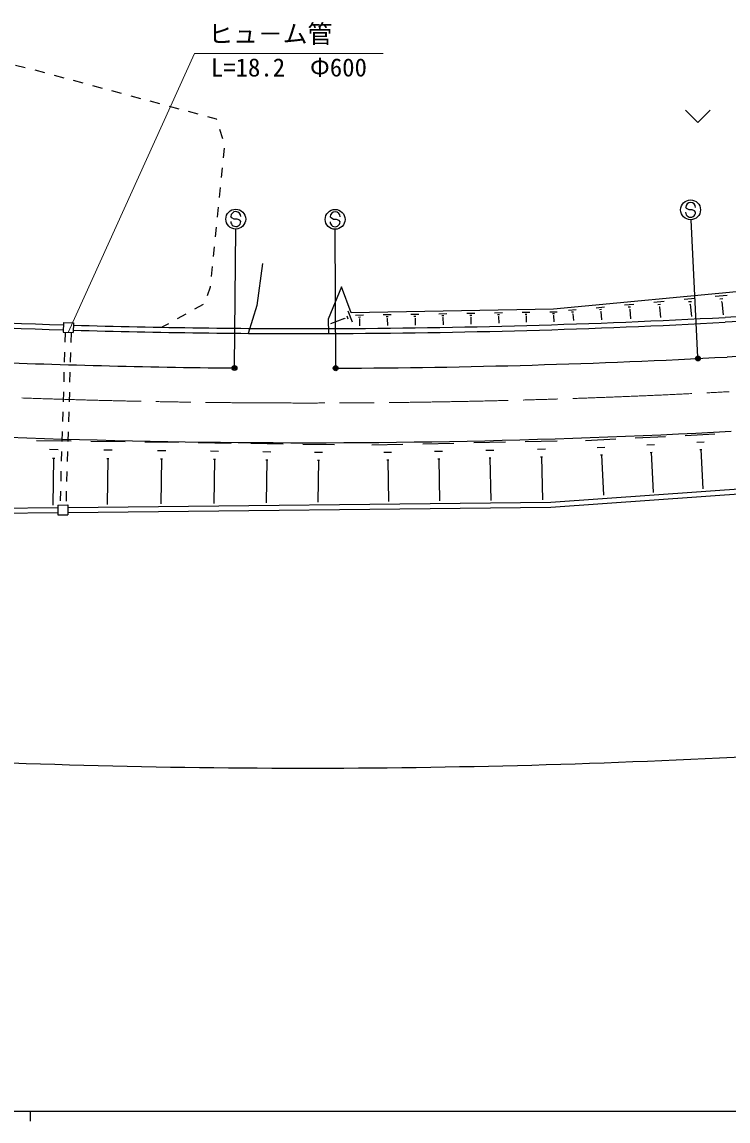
# Model space of a CAD drawing. Units: millimetres, scale not verified. Extents: x 0 to 700000, y -47500 to 447500.
# Drawn here: x 267191 to 338314, y 204000 to 314748 of the extents above; entities that cross this region are included whole.
import ezdxf
from ezdxf.enums import TextEntityAlignment as Align

# ---------------------------------------------------------------- set-up
doc = ezdxf.new("R2010")
doc.units = ezdxf.units.MM
doc.header["$LTSCALE"] = 1000
doc.header["$PDMODE"] = 32
doc.header["$PDSIZE"] = 500
doc.linetypes.add('CHAIN', pattern=[18.5, 12, -1.5, 3.5, -1.5])
for name, color, linetype, lineweight in [('M-STR-HTXT', 7, 'Continuous', 25), ('M-TTL-BAND', 7, 'Continuous', 25), ('M-TTL-LINE', 7, 'Continuous', 25), ('M-TTL-TXT', 2, 'CHAIN', 13), ('S-TTL', 7, 'Continuous', 50)]:
    doc.layers.add(name, color=color, linetype=linetype, lineweight=lineweight)
doc.styles.add('ＭＳ ゴシック', font='')
doc.styles.get('ＭＳ ゴシック').set_extended_font_data('MS Gothic')

msp = doc.modelspace()

# ---------------------------------------------------------------- linework, layer by layer
at = {"layer": 'M-STR-HTXT'}
for p, q in [((40000, 205000), (579000, 205000)), ((40000, 205000), (579000, 205000)), ((268000, 205000), (268000, 204000)), ((268000, 205000), (268000, 204000))]:
    msp.add_line(p, q, dxfattribs=at)
at = {"layer": 'M-TTL-BAND'}
for p, q in [((334149, 295958), (334049, 296076)), ((334394, 295818), (334149, 295958)), ((334694, 295816), (334394, 295818)), ((334939, 295704), (334694, 295816)), ((335045, 295568), (334939, 295704)), ((288331, 295024), (288232, 295142)), ((288576, 294884), (288331, 295024)), ((288877, 294882), (288576, 294884)), ((289122, 294770), (288877, 294882)), ((289228, 294634), (289122, 294770)), ((298339, 294998), (298240, 295116)), ((298584, 294859), (298339, 294998)), ((298885, 294857), (298584, 294859)), ((299130, 294745), (298885, 294857)), ((299236, 294609), (299130, 294745)), ((335282, 280986), (334594, 294818)), ((288594, 280034), (288718, 293883)), ((298792, 280008), (298738, 293858))]:
    msp.add_line(p, q, dxfattribs=at)
for centre, radius in [((334544, 295817), 1000), ((288726, 294883), 1000), ((298734, 294858), 1000), ((335289, 280836), 150), ((335289, 280836), 120), ((335289, 280836), 90), ((335289, 280836), 60), ((335289, 280836), 30), ((288592, 279884), 150), ((288592, 279884), 120), ((288592, 279884), 90), ((288592, 279884), 60), ((288592, 279884), 30), ((298792, 279858), 150), ((298792, 279858), 120), ((298792, 279858), 90), ((298792, 279858), 60), ((298792, 279858), 30)]:
    msp.add_circle(centre, radius, dxfattribs=at)
for centre, radius, start, end in [((334549, 296072), 500, 359.55488, 179.55488), ((288728, 294638), 500, 179.55488, 359.55488), ((288732, 295138), 500, 359.55488, 179.55488), ((298736, 294612), 500, 179.55488, 359.55488), ((298740, 295112), 500, 359.55488, 179.55488), ((334545, 295572), 500, 179.55488, 359.55488), ((295714, 1076352), 836789, 266.67863, 273.05969)]:
    msp.add_arc(centre, radius, start, end, dxfattribs=at)
for p in [(335289, 280836), (288592, 279884), (298792, 279858)]:
    msp.add_point(p, dxfattribs=at)
at = {"layer": 'M-TTL-LINE'}
for p, q in [((266549, 310380), (267527, 310172)), ((268494, 309919), (269460, 309658)), ((270425, 309397), (271391, 309136)), ((272356, 308876), (273321, 308615)), ((274287, 308354), (275252, 308093)), ((276218, 307833), (277183, 307572)), ((278149, 307311), (279114, 307050)), ((280079, 306790), (281045, 306529)), ((282010, 306268), (282976, 306008)), ((283941, 305747), (284906, 305486)), ((334016, 305860), (335266, 304610)), ((336516, 305860), (335266, 304610)), ((285872, 305225), (286766, 304984)), ((286766, 304984), (286789, 304914)), ((287098, 303963), (287406, 303012)), ((287567, 302045), (287466, 301050)), ((287364, 300055), (287263, 299060)), ((287161, 298065), (287060, 297070)), ((286959, 296076), (286857, 295081)), ((286756, 294086), (286654, 293091)), ((286553, 292096), (286451, 291101)), ((291426, 290412), (290861, 286169)), ((286350, 290106), (286249, 289112)), ((286139, 288033), (285838, 287168)), ((286147, 288117), (286139, 288033)), ((299379, 288043), (298037, 284806)), ((300362, 285454), (299379, 288043)), ((340596, 287701), (320739, 285800)), ((333886, 286807), (335017, 286916)), ((337025, 287108), (338230, 287223)), ((337506, 286850), (337807, 286879)), ((380433, 287249), (338014, 284982)), ((466073, 287821), (338228, 280987)), ((285447, 286276), (284572, 285793)), ((290861, 286169), (289960, 283373)), ((320739, 285800), (300362, 285454)), ((322243, 285693), (323020, 285767)), ((325023, 285959), (325884, 286041)), ((325367, 285774), (325582, 285795)), ((327888, 286233), (328837, 286324)), ((328267, 286030), (328504, 286053)), ((328378, 285801), (328437, 285807)), ((328408, 285804), (328499, 284851)), ((330842, 286516), (331880, 286615)), ((331256, 286294), (331515, 286318)), ((331378, 286043), (331443, 286050)), ((331410, 286047), (331515, 284956)), ((334337, 286565), (334620, 286592)), ((334470, 286293), (334541, 286300)), ((334506, 286296), (334624, 285064)), ((337647, 286559), (337723, 286566)), ((337685, 286563), (337813, 285227)), ((380460, 286750), (338041, 284482)), ((283696, 285310), (282820, 284827)), ((298037, 284806), (298061, 283355)), ((299687, 284880), (298279, 284346)), ((299674, 284914), (299700, 284846)), ((299909, 285121), (300012, 284847)), ((300026, 285635), (300442, 284541)), ((300794, 285211), (301581, 285224)), ((301092, 285019), (301289, 285023)), ((301169, 284824), (301218, 284825)), ((301194, 284824), (301205, 284142)), ((303581, 285258), (304376, 285272)), ((303883, 285065), (304081, 285068)), ((303961, 284867), (304010, 284868)), ((303986, 284868), (303997, 284174)), ((306377, 285306), (307179, 285319)), ((306681, 285110), (306882, 285114)), ((306760, 284911), (306810, 284912)), ((306785, 284911), (306797, 284206)), ((309180, 285353), (309990, 285367)), ((309487, 285156), (309690, 285159)), ((309567, 284955), (309617, 284956)), ((309592, 284955), (309604, 284238)), ((311991, 285401), (312803, 285415)), ((312299, 285203), (312502, 285207)), ((312379, 285001), (312429, 285002)), ((312404, 285002), (312416, 284291)), ((314799, 285449), (315586, 285462)), ((315098, 285257), (315294, 285260)), ((315175, 285062), (315224, 285062)), ((315199, 285062), (315211, 284388)), ((317582, 285496), (318345, 285509)), ((317872, 285310), (318062, 285314)), ((317946, 285121), (317994, 285122)), ((317970, 285121), (317981, 284485)), ((320353, 285543), (321116, 285556)), ((320642, 285357), (320833, 285361)), ((320717, 285168), (320765, 285169)), ((320741, 285168), (320752, 284532)), ((322553, 285526), (322748, 285545)), ((322645, 285339), (322693, 285344)), ((322669, 285341), (322735, 284650)), ((325468, 285567), (325522, 285572)), ((325495, 285569), (325573, 284749)), ((271376, 284476), (271345, 283476)), ((271376, 284476), (272375, 284446)), ((272375, 284446), (272345, 283446)), ((281945, 284345), (281289, 283983)), ((271345, 283476), (272345, 283446)), ((271545, 283470), (271515, 282471)), ((272145, 283452), (272114, 282453)), ((271484, 281471), (271454, 280472)), ((272084, 281453), (272054, 280454)), ((271423, 279472), (271393, 278473)), ((272023, 279454), (271993, 278454)), ((271362, 277473), (271332, 276473)), ((271962, 277455), (271932, 276455)), ((271301, 275474), (271271, 274474)), ((271901, 275456), (271871, 274456)), ((268641, 272590), (272161, 272542)), ((271240, 273475), (271210, 272475)), ((271840, 273457), (271810, 272457)), ((274139, 272514), (277593, 272466)), ((317896, 272482), (321099, 272554)), ((323955, 272576), (327008, 272732)), ((328965, 272832), (332017, 272988)), ((334000, 273089), (337003, 273243)), ((269949, 271692), (270829, 271680)), ((271180, 271476), (271149, 270476)), ((271779, 271458), (271749, 270458)), ((275422, 271633), (276286, 271621)), ((279571, 272439), (282958, 272392)), ((280830, 271575), (281676, 271563)), ((284937, 272365), (288258, 272319)), ((286171, 271517), (287001, 271506)), ((290238, 272291), (293494, 272246)), ((291447, 271460), (292261, 271449)), ((295473, 272219), (298665, 272174)), ((296659, 271404), (297457, 271393)), ((302443, 272135), (305555, 272205)), ((303627, 271384), (304405, 271401)), ((307564, 272250), (310706, 272321)), ((308759, 271491), (309545, 271509)), ((312714, 272366), (315887, 272437)), ((313922, 271599), (314715, 271617)), ((319115, 271708), (319916, 271726)), ((325139, 271871), (325902, 271910)), ((330149, 272127), (330912, 272166)), ((330474, 271379), (330665, 271388)), ((330569, 271384), (330776, 267334)), ((335164, 272396), (335915, 272434)), ((335484, 271660), (335672, 271669)), ((335578, 271665), (335781, 267689)), ((270267, 270807), (270487, 270804)), ((270377, 270806), (270311, 266068)), ((275734, 270765), (275950, 270762)), ((275842, 270764), (275778, 266126)), ((281135, 270724), (281347, 270721)), ((281241, 270722), (281178, 266184)), ((286471, 270683), (286678, 270680)), ((286575, 270681), (286513, 266240)), ((291741, 270642), (291945, 270639)), ((291843, 270641), (291783, 266296)), ((296947, 270602), (297147, 270599)), ((297047, 270601), (296988, 266352)), ((303937, 270612), (304131, 270616)), ((304034, 270614), (304128, 266428)), ((309072, 270712), (309268, 270717)), ((309170, 270714), (309265, 266483)), ((314237, 270813), (314435, 270817)), ((314336, 270815), (314432, 266538)), ((319433, 270914), (319633, 270919)), ((319533, 270917), (319630, 266593)), ((325464, 271123), (325655, 271132)), ((325559, 271127), (325766, 267078)), ((271119, 269477), (271088, 268477)), ((271718, 269459), (271688, 268459)), ((271058, 267478), (271027, 266478)), ((271657, 267460), (271627, 266460)), ((320455, 266352), (343456, 267983)), ((320476, 265852), (343484, 267484)), ((261215, 265721), (270797, 265823)), ((270795, 266073), (271795, 266084)), ((270795, 266073), (270805, 265073)), ((271795, 266084), (271805, 265084)), ((271797, 265834), (320455, 266352)), ((271803, 265334), (320476, 265852)), ((261200, 265221), (270803, 265323)), ((270805, 265073), (271805, 265084))]:
    msp.add_line(p, q, dxfattribs=at)
for radius, start, end in [(792500, 264.9666, 268.23959), (793000, 264.9666, 268.23961), (792500, 270.16908, 273.05969), (793000, 268.31186, 270.16957), (792500, 268.31189, 270.16908), (793000, 270.16957, 273.05969), (796500, 267.56919, 269.47693), (796500, 270.23225, 273.05969), (804000, 264.9666, 273.05969)]:
    msp.add_arc((295714, 1076352), radius, start, end, dxfattribs=at)
at = {"layer": 'M-TTL-TXT'}
msp.add_arc((295714, 1076352), 800000, 267.95676, 273.05969, dxfattribs=at)
at = {"layer": 'S-TTL', "lineweight": 13}
for q in [(271845, 283461), (303578, 311585)]:
    msp.add_line((284578, 311585), q, dxfattribs=at)

# ---------------------------------------------------------------- texts
at = {"layer": 'S-TTL', "style": 'ＭＳ ゴシック'}
msp.add_text('ヒュ－ム管', height=1833, dxfattribs=at).set_placement((285953, 312085), align=Align.BOTTOM_LEFT)
msp.add_text('L=18.2\u3000Φ600', height=1833, dxfattribs=at).set_placement((294078, 311085), align=Align.TOP_CENTER)

doc.saveas('drawing.dxf')
